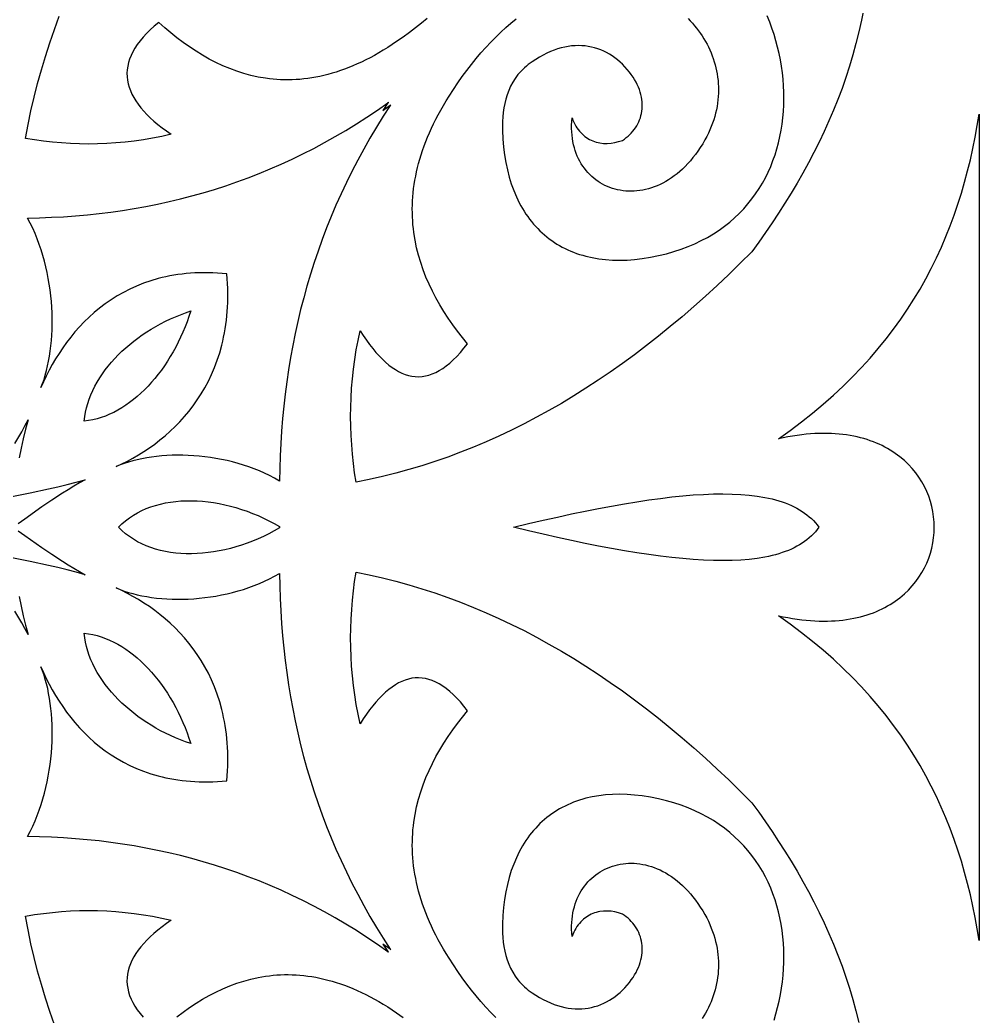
# Model space of a CAD drawing. Extents: x -375 to 375, y -1025 to 1025.
# Drawn here: x -197.2 to -125, y 509.4 to 584.4 of the extents above; entities that cross this region are included whole.
import ezdxf

# ---------------------------------------------------------------- set-up
doc = ezdxf.new("R2010")
doc.units = 0
doc.layers.add('LAYER_1', color=18, linetype='CONTINUOUS')

msp = doc.modelspace()

# ---------------------------------------------------------------- linework, layer by layer
at = {"layer": 'LAYER_1'}
for points in [[(-133.676, 585.246), (-133.85, 584.357), (-134.045, 583.478), (-134.26, 582.609), (-134.494, 581.75), (-134.749, 580.9), (-135.022, 580.059), (-135.313, 579.226), (-135.623, 578.403), (-135.95, 577.588), (-136.294, 576.781), (-136.655, 575.982), (-137.031, 575.191), (-137.423, 574.407), (-137.831, 573.631), (-138.253, 572.862), (-138.689, 572.099), (-139.139, 571.344), (-139.603, 570.595), (-140.079, 569.852), (-140.567, 569.115), (-141.067, 568.383), (-141.579, 567.658), (-142.101, 566.937), (-142.966, 566.073), (-143.834, 565.228), (-144.707, 564.403), (-145.583, 563.598), (-146.464, 562.813), (-147.349, 562.048), (-148.238, 561.304), (-149.131, 560.58), (-150.028, 559.876), (-150.929, 559.193), (-151.835, 558.531), (-152.744, 557.889), (-153.659, 557.269), (-154.577, 556.669), (-155.5, 556.091), (-156.427, 555.533), (-157.358, 554.998), (-158.294, 554.483), (-159.235, 553.99), (-160.179, 553.519), (-161.129, 553.07), (-162.083, 552.643), (-163.041, 552.237), (-164.004, 551.854), (-164.972, 551.493), (-165.944, 551.154), (-166.921, 550.838), (-167.903, 550.545), (-168.889, 550.274), (-169.88, 550.025), (-170.877, 549.8), (-171.877, 549.598), (-171.982, 550.298), (-172.072, 550.999), (-172.146, 551.702), (-172.204, 552.407), (-172.246, 553.114), (-172.272, 553.822), (-172.281, 554.532), (-172.274, 555.244), (-172.249, 555.957), (-172.207, 556.672), (-172.147, 557.388), (-172.069, 558.107), (-171.974, 558.826), (-171.859, 559.548), (-171.727, 560.271), (-171.575, 560.996), (-171.338, 560.632), (-171.1, 560.286), (-170.861, 559.96), (-170.621, 559.653), (-170.381, 559.366), (-170.139, 559.098), (-169.897, 558.851), (-169.653, 558.624), (-169.409, 558.418), (-169.164, 558.232), (-168.917, 558.068), (-168.67, 557.926), (-168.422, 557.805), (-168.172, 557.707), (-167.922, 557.63), (-167.67, 557.577), (-167.418, 557.546), (-167.164, 557.538), (-166.909, 557.554), (-166.653, 557.594), (-166.396, 557.658), (-166.137, 557.746), (-165.878, 557.858), (-165.617, 557.995), (-165.355, 558.158), (-165.091, 558.346), (-164.826, 558.559), (-164.56, 558.799), (-164.293, 559.064), (-164.024, 559.356), (-163.754, 559.675), (-163.482, 560.021), (-163.868, 560.492), (-164.24, 560.97), (-164.597, 561.454), (-164.938, 561.946), (-165.264, 562.444), (-165.572, 562.949), (-165.862, 563.461), (-166.133, 563.981), (-166.384, 564.507), (-166.616, 565.04), (-166.825, 565.581), (-167.013, 566.128), (-167.178, 566.683), (-167.319, 567.245), (-167.436, 567.815), (-167.528, 568.391), (-167.563, 568.682), (-167.593, 568.975), (-167.615, 569.27), (-167.631, 569.567), (-167.64, 569.865), (-167.641, 570.166), (-167.636, 570.468), (-167.623, 570.772), (-167.603, 571.078), (-167.576, 571.386), (-167.541, 571.696), (-167.498, 572.008), (-167.447, 572.321), (-167.389, 572.637), (-167.323, 572.954), (-167.248, 573.273), (-167.166, 573.594), (-167.075, 573.918), (-166.976, 574.243), (-166.868, 574.57), (-166.752, 574.899), (-166.627, 575.229), (-166.493, 575.562), (-166.35, 575.897), (-166.199, 576.234), (-166.038, 576.572), (-165.868, 576.913), (-165.689, 577.256), (-165.5, 577.6), (-165.302, 577.947), (-165.094, 578.295), (-164.877, 578.646), (-164.552, 579.15), (-164.221, 579.641), (-163.884, 580.12), (-163.541, 580.586), (-163.192, 581.039), (-162.838, 581.479), (-162.478, 581.905), (-162.113, 582.316), (-161.743, 582.713), (-161.369, 583.095), (-160.989, 583.461), (-160.605, 583.812), (-160.217, 584.147), (-159.825, 584.466)], [(-166.522, 584.504), (-166.958, 584.141), (-167.406, 583.784), (-167.866, 583.434), (-168.339, 583.089), (-168.823, 582.752), (-169.16, 582.525), (-169.495, 582.309), (-169.828, 582.103), (-170.159, 581.907), (-170.488, 581.72), (-170.816, 581.543), (-171.141, 581.376), (-171.465, 581.218), (-171.787, 581.07), (-172.106, 580.931), (-172.425, 580.801), (-172.741, 580.68), (-173.055, 580.568), (-173.367, 580.464), (-173.678, 580.37), (-173.987, 580.284), (-174.294, 580.206), (-174.599, 580.137), (-174.902, 580.077), (-175.203, 580.024), (-175.503, 579.98), (-175.801, 579.943), (-176.096, 579.915), (-176.391, 579.894), (-176.683, 579.88), (-176.973, 579.875), (-177.262, 579.877), (-177.549, 579.886), (-177.834, 579.902), (-178.118, 579.925), (-178.399, 579.956), (-178.679, 579.993), (-179.233, 580.088), (-179.781, 580.21), (-180.321, 580.357), (-180.854, 580.528), (-181.38, 580.724), (-181.9, 580.942), (-182.413, 581.183), (-182.918, 581.444), (-183.417, 581.727), (-183.91, 582.028), (-184.395, 582.349), (-184.874, 582.687), (-185.347, 583.043), (-185.812, 583.414), (-186.271, 583.801), (-186.724, 584.202), (-187.057, 583.92), (-187.363, 583.638), (-187.644, 583.359), (-187.899, 583.08), (-188.13, 582.804), (-188.335, 582.528), (-188.515, 582.254), (-188.671, 581.981), (-188.803, 581.71), (-188.912, 581.44), (-188.996, 581.171), (-189.057, 580.903), (-189.095, 580.637), (-189.111, 580.371), (-189.103, 580.108), (-189.074, 579.845), (-189.022, 579.583), (-188.949, 579.323), (-188.854, 579.063), (-188.738, 578.805), (-188.601, 578.548), (-188.444, 578.291), (-188.266, 578.036), (-188.067, 577.782), (-187.849, 577.529), (-187.612, 577.277), (-187.354, 577.025), (-187.078, 576.775), (-186.783, 576.526), (-186.47, 576.277), (-186.138, 576.03), (-185.788, 575.783), (-186.484, 575.625), (-187.179, 575.487), (-187.873, 575.368), (-188.565, 575.268), (-189.255, 575.187), (-189.944, 575.125), (-190.631, 575.081), (-191.317, 575.055), (-192.001, 575.047), (-192.683, 575.057), (-193.364, 575.084), (-194.043, 575.128), (-194.721, 575.188), (-195.396, 575.266), (-196.071, 575.359), (-196.743, 575.469), (-196.549, 576.51), (-196.332, 577.546), (-196.094, 578.577), (-195.833, 579.603), (-195.551, 580.625), (-195.247, 581.641), (-194.922, 582.653), (-194.575, 583.659), (-194.206, 584.661)], [(-146.893, 584.482), (-146.725, 584.308), (-146.562, 584.13), (-146.404, 583.947), (-146.252, 583.761), (-146.107, 583.57), (-145.967, 583.375), (-145.833, 583.177), (-145.706, 582.975), (-145.584, 582.77), (-145.47, 582.561), (-145.361, 582.349), (-145.26, 582.134), (-145.165, 581.916), (-145.078, 581.695), (-144.997, 581.472), (-144.924, 581.245), (-144.857, 581.017), (-144.799, 580.785), (-144.747, 580.552), (-144.704, 580.317), (-144.668, 580.079), (-144.64, 579.84), (-144.62, 579.599), (-144.609, 579.356), (-144.605, 579.112), (-144.61, 578.867), (-144.623, 578.62), (-144.645, 578.373), (-144.676, 578.124), (-144.716, 577.875), (-144.764, 577.624), (-144.822, 577.374), (-144.889, 577.122), (-144.965, 576.871), (-145.051, 576.619), (-145.146, 576.367), (-145.251, 576.115), (-145.366, 575.864), (-145.49, 575.613), (-145.625, 575.362), (-145.796, 575.069), (-145.972, 574.789), (-146.152, 574.521), (-146.336, 574.266), (-146.525, 574.022), (-146.717, 573.791), (-146.912, 573.571), (-147.111, 573.363), (-147.313, 573.166), (-147.517, 572.982), (-147.724, 572.808), (-147.934, 572.646), (-148.145, 572.495), (-148.357, 572.355), (-148.572, 572.226), (-148.787, 572.108), (-149.004, 572.001), (-149.221, 571.904), (-149.438, 571.818), (-149.656, 571.742), (-149.874, 571.677), (-150.091, 571.621), (-150.308, 571.576), (-150.524, 571.541), (-150.739, 571.515), (-150.953, 571.5), (-151.165, 571.494), (-151.375, 571.497), (-151.584, 571.51), (-151.79, 571.532), (-151.993, 571.563), (-152.194, 571.603), (-152.391, 571.653), (-152.585, 571.711), (-152.776, 571.777), (-152.963, 571.853), (-153.146, 571.937), (-153.324, 572.029), (-153.498, 572.13), (-153.667, 572.238), (-153.831, 572.355), (-153.989, 572.48), (-154.142, 572.612), (-154.289, 572.753), (-154.431, 572.9), (-154.565, 573.056), (-154.693, 573.219), (-154.815, 573.389), (-154.929, 573.566), (-155.036, 573.75), (-155.135, 573.941), (-155.227, 574.139), (-155.31, 574.344), (-155.385, 574.555), (-155.451, 574.773), (-155.509, 574.997), (-155.557, 575.227), (-155.597, 575.464), (-155.626, 575.707), (-155.646, 575.955), (-155.655, 576.209), (-155.654, 576.469), (-155.643, 576.735), (-155.621, 577.006), (-155.558, 576.843), (-155.49, 576.687), (-155.417, 576.539), (-155.338, 576.398), (-155.254, 576.265), (-155.165, 576.14), (-155.072, 576.021), (-154.974, 575.91), (-154.872, 575.806), (-154.766, 575.71), (-154.656, 575.62), (-154.543, 575.538), (-154.426, 575.463), (-154.306, 575.395), (-154.183, 575.334), (-154.057, 575.28), (-153.928, 575.233), (-153.798, 575.192), (-153.665, 575.159), (-153.53, 575.132), (-153.255, 575.098), (-152.975, 575.092), (-152.691, 575.111), (-152.405, 575.156), (-152.119, 575.227), (-151.834, 575.322), (-151.687, 575.421), (-151.546, 575.526), (-151.412, 575.638), (-151.285, 575.754), (-151.165, 575.877), (-151.052, 576.004), (-150.947, 576.137), (-150.85, 576.274), (-150.76, 576.416), (-150.679, 576.563), (-150.606, 576.713), (-150.541, 576.868), (-150.485, 577.026), (-150.438, 577.188), (-150.4, 577.354), (-150.371, 577.522), (-150.351, 577.693), (-150.341, 577.867), (-150.341, 578.044), (-150.351, 578.222), (-150.371, 578.403), (-150.401, 578.586), (-150.441, 578.77), (-150.493, 578.955), (-150.555, 579.142), (-150.628, 579.329), (-150.712, 579.518), (-150.808, 579.707), (-150.916, 579.896), (-151.035, 580.085), (-151.166, 580.275), (-151.309, 580.463), (-151.476, 580.667), (-151.649, 580.861), (-151.828, 581.045), (-152.014, 581.218), (-152.205, 581.381), (-152.402, 581.534), (-152.604, 581.675), (-152.812, 581.806), (-153.025, 581.925), (-153.243, 582.033), (-153.466, 582.129), (-153.693, 582.213), (-153.925, 582.284), (-154.161, 582.344), (-154.401, 582.39), (-154.645, 582.424), (-154.892, 582.445), (-155.143, 582.452), (-155.397, 582.446), (-155.655, 582.426), (-155.915, 582.392), (-156.178, 582.344), (-156.443, 582.281), (-156.711, 582.204), (-156.981, 582.112), (-157.253, 582.005), (-157.526, 581.882), (-157.801, 581.744), (-158.078, 581.59), (-158.356, 581.42), (-158.635, 581.234), (-158.914, 581.032), (-159.062, 580.914), (-159.202, 580.792), (-159.335, 580.667), (-159.462, 580.537), (-159.582, 580.405), (-159.696, 580.269), (-159.904, 579.987), (-160.089, 579.694), (-160.251, 579.391), (-160.39, 579.078), (-160.51, 578.758), (-160.609, 578.432), (-160.691, 578.1), (-160.755, 577.764), (-160.802, 577.425), (-160.835, 577.085), (-160.854, 576.744), (-160.86, 576.405), (-160.855, 576.067), (-160.827, 575.435), (-160.777, 574.821), (-160.704, 574.227), (-160.609, 573.652), (-160.492, 573.097), (-160.353, 572.562), (-160.194, 572.046), (-160.014, 571.551), (-159.813, 571.077), (-159.706, 570.848), (-159.593, 570.624), (-159.475, 570.405), (-159.353, 570.192), (-159.225, 569.984), (-159.093, 569.781), (-158.956, 569.584), (-158.814, 569.392), (-158.668, 569.205), (-158.517, 569.024), (-158.361, 568.849), (-158.201, 568.679), (-158.036, 568.515), (-157.867, 568.356), (-157.693, 568.203), (-157.515, 568.056), (-157.333, 567.914), (-157.146, 567.779), (-156.955, 567.649), (-156.76, 567.524), (-156.561, 567.406), (-156.357, 567.293), (-156.15, 567.187), (-155.938, 567.086), (-155.723, 566.991), (-155.503, 566.902), (-155.28, 566.819), (-155.052, 566.743), (-154.821, 566.672), (-154.586, 566.607), (-154.105, 566.497), (-153.609, 566.411), (-153.099, 566.35), (-152.574, 566.314), (-152.036, 566.304), (-151.485, 566.32), (-150.921, 566.362), (-150.344, 566.43), (-149.718, 566.531), (-149.113, 566.652), (-148.528, 566.792), (-147.963, 566.953), (-147.419, 567.132), (-146.894, 567.329), (-146.388, 567.544), (-145.903, 567.776), (-145.436, 568.024), (-144.989, 568.289), (-144.562, 568.568), (-144.153, 568.863), (-143.763, 569.172), (-143.392, 569.495), (-143.039, 569.831), (-142.705, 570.18), (-142.389, 570.541), (-142.091, 570.913), (-141.812, 571.297), (-141.55, 571.69), (-141.306, 572.094), (-141.08, 572.507), (-140.871, 572.928), (-140.68, 573.358), (-140.506, 573.796), (-140.349, 574.24), (-140.208, 574.691), (-140.085, 575.148), (-139.978, 575.611), (-139.888, 576.078), (-139.814, 576.55), (-139.757, 577.025), (-139.716, 577.504), (-139.69, 577.985), (-139.681, 578.468), (-139.687, 578.952), (-139.708, 579.438), (-139.745, 579.924), (-139.798, 580.41), (-139.865, 580.895), (-139.948, 581.379), (-140.045, 581.861), (-140.158, 582.34), (-140.284, 582.817), (-140.426, 583.29), (-140.581, 583.759), (-140.751, 584.223), (-140.935, 584.683)], [(-197.537, 552.517), (-197.03, 553.392), (-196.783, 553.838), (-196.545, 554.288), (-196.735, 553.582), (-196.911, 552.87), (-197.075, 552.153), (-197.228, 551.433)], [(-197.785, 548.532), (-196.393, 548.803), (-195.003, 549.092), (-194.31, 549.248), (-193.619, 549.414), (-192.931, 549.593), (-192.245, 549.786), (-192.681, 549.544), (-193.113, 549.292), (-193.54, 549.035), (-193.959, 548.773), (-194.766, 548.248), (-195.52, 547.735), (-196.805, 546.829), (-197.304, 546.474)], [(-197.304, 545.95), (-196.805, 545.596), (-195.52, 544.689), (-194.766, 544.175), (-193.959, 543.648), (-193.54, 543.385), (-193.113, 543.126), (-192.681, 542.874), (-192.245, 542.631), (-192.931, 542.827), (-193.619, 543.008), (-194.31, 543.176), (-195.003, 543.333), (-196.393, 543.624), (-197.785, 543.898)], [(-161.369, 509.324), (-161.743, 509.706), (-162.113, 510.103), (-162.478, 510.515), (-162.838, 510.94), (-163.192, 511.38), (-163.541, 511.833), (-163.884, 512.299), (-164.221, 512.778), (-164.552, 513.27), (-164.877, 513.773), (-165.094, 514.124), (-165.302, 514.472), (-165.5, 514.819), (-165.689, 515.163), (-165.868, 515.506), (-166.038, 515.847), (-166.199, 516.185), (-166.35, 516.522), (-166.493, 516.857), (-166.627, 517.189), (-166.752, 517.52), (-166.868, 517.849), (-166.976, 518.176), (-167.075, 518.501), (-167.166, 518.824), (-167.248, 519.145), (-167.323, 519.465), (-167.389, 519.782), (-167.447, 520.098), (-167.498, 520.411), (-167.541, 520.723), (-167.576, 521.033), (-167.603, 521.34), (-167.623, 521.646), (-167.636, 521.95), (-167.641, 522.253), (-167.64, 522.553), (-167.631, 522.852), (-167.615, 523.148), (-167.593, 523.443), (-167.563, 523.736), (-167.528, 524.027), (-167.436, 524.604), (-167.319, 525.173), (-167.178, 525.735), (-167.013, 526.29), (-166.825, 526.838), (-166.616, 527.378), (-166.384, 527.912), (-166.133, 528.438), (-165.862, 528.957), (-165.572, 529.469), (-165.264, 529.974), (-164.938, 530.473), (-164.597, 530.964), (-164.24, 531.449), (-163.868, 531.926), (-163.482, 532.397), (-163.754, 532.743), (-164.024, 533.062), (-164.293, 533.354), (-164.56, 533.62), (-164.826, 533.859), (-165.091, 534.073), (-165.355, 534.261), (-165.617, 534.423), (-165.878, 534.56), (-166.137, 534.673), (-166.396, 534.761), (-166.653, 534.825), (-166.909, 534.864), (-167.164, 534.88), (-167.418, 534.873), (-167.67, 534.842), (-167.922, 534.788), (-168.172, 534.712), (-168.422, 534.613), (-168.67, 534.493), (-168.917, 534.35), (-169.164, 534.186), (-169.409, 534.001), (-169.653, 533.795), (-169.897, 533.568), (-170.139, 533.32), (-170.381, 533.053), (-170.621, 532.766), (-170.861, 532.459), (-171.1, 532.133), (-171.338, 531.787), (-171.575, 531.423), (-171.727, 532.148), (-171.859, 532.871), (-171.974, 533.593), (-172.069, 534.312), (-172.147, 535.031), (-172.207, 535.747), (-172.249, 536.462), (-172.274, 537.175), (-172.281, 537.887), (-172.272, 538.597), (-172.246, 539.305), (-172.204, 540.012), (-172.146, 540.716), (-172.072, 541.419), (-171.982, 542.121), (-171.877, 542.821), (-170.877, 542.618), (-169.88, 542.393), (-168.889, 542.145), (-167.903, 541.874), (-166.921, 541.58), (-165.944, 541.264), (-164.972, 540.926), (-164.004, 540.565), (-163.041, 540.181), (-162.083, 539.776), (-161.129, 539.349), (-160.179, 538.899), (-159.235, 538.428), (-158.294, 537.935), (-157.358, 537.421), (-156.427, 536.885), (-155.5, 536.328), (-154.577, 535.75), (-153.659, 535.15), (-152.744, 534.529), (-151.835, 533.888), (-150.929, 533.226), (-150.028, 532.543), (-149.131, 531.839), (-148.238, 531.115), (-147.349, 530.37), (-146.464, 529.606), (-145.583, 528.821), (-144.707, 528.016), (-143.834, 527.191), (-142.966, 526.346), (-142.101, 525.482), (-141.579, 524.761), (-141.067, 524.036), (-140.567, 523.304), (-140.079, 522.567), (-139.603, 521.824), (-139.139, 521.075), (-138.689, 520.32), (-138.253, 519.557), (-137.831, 518.788), (-137.423, 518.012), (-137.031, 517.228), (-136.655, 516.437), (-136.294, 515.638), (-135.95, 514.831), (-135.623, 514.016), (-135.313, 513.193), (-135.022, 512.36), (-134.749, 511.519), (-134.494, 510.669), (-134.26, 509.81), (-134.045, 508.94)], [(-197.228, 540.99), (-197.075, 540.269), (-196.911, 539.552), (-196.735, 538.839), (-196.545, 538.131), (-196.783, 538.582), (-197.03, 539.029), (-197.537, 539.905)], [(-140.426, 509.129), (-140.284, 509.602), (-140.158, 510.079), (-140.045, 510.558), (-139.948, 511.04), (-139.865, 511.524), (-139.798, 512.009), (-139.745, 512.495), (-139.708, 512.981), (-139.687, 513.466), (-139.681, 513.951), (-139.69, 514.434), (-139.716, 514.915), (-139.757, 515.394), (-139.814, 515.869), (-139.888, 516.341), (-139.978, 516.808), (-140.085, 517.27), (-140.208, 517.727), (-140.349, 518.179), (-140.506, 518.623), (-140.68, 519.061), (-140.871, 519.49), (-141.08, 519.912), (-141.306, 520.325), (-141.55, 520.729), (-141.812, 521.122), (-142.091, 521.506), (-142.389, 521.878), (-142.705, 522.239), (-143.039, 522.587), (-143.392, 522.923), (-143.763, 523.246), (-144.153, 523.555), (-144.562, 523.85), (-144.989, 524.13), (-145.436, 524.395), (-145.903, 524.643), (-146.388, 524.875), (-146.894, 525.09), (-147.419, 525.287), (-147.963, 525.466), (-148.528, 525.626), (-149.113, 525.767), (-149.718, 525.888), (-150.344, 525.988), (-150.921, 526.056), (-151.485, 526.098), (-152.036, 526.114), (-152.574, 526.104), (-153.099, 526.069), (-153.609, 526.008), (-154.105, 525.922), (-154.586, 525.811), (-154.821, 525.747), (-155.052, 525.676), (-155.28, 525.599), (-155.503, 525.516), (-155.723, 525.428), (-155.938, 525.333), (-156.15, 525.232), (-156.357, 525.125), (-156.561, 525.013), (-156.76, 524.894), (-156.955, 524.77), (-157.146, 524.64), (-157.333, 524.504), (-157.515, 524.363), (-157.693, 524.215), (-157.867, 524.062), (-158.036, 523.904), (-158.201, 523.739), (-158.361, 523.57), (-158.517, 523.394), (-158.668, 523.213), (-158.814, 523.027), (-158.956, 522.835), (-159.093, 522.638), (-159.225, 522.435), (-159.353, 522.227), (-159.475, 522.013), (-159.593, 521.795), (-159.706, 521.57), (-159.813, 521.341), (-160.014, 520.867), (-160.194, 520.372), (-160.353, 519.857), (-160.492, 519.321), (-160.609, 518.766), (-160.704, 518.191), (-160.777, 517.597), (-160.827, 516.983), (-160.855, 516.351), (-160.86, 516.014), (-160.854, 515.674), (-160.835, 515.334), (-160.802, 514.993), (-160.755, 514.655), (-160.691, 514.319), (-160.609, 513.987), (-160.51, 513.66), (-160.39, 513.34), (-160.251, 513.028), (-160.089, 512.725), (-159.904, 512.432), (-159.696, 512.15), (-159.582, 512.014), (-159.462, 511.881), (-159.335, 511.752), (-159.202, 511.626), (-159.062, 511.504), (-158.914, 511.387), (-158.635, 511.184), (-158.356, 510.998), (-158.078, 510.828), (-157.801, 510.674), (-157.526, 510.536), (-157.253, 510.414), (-156.981, 510.307), (-156.711, 510.215), (-156.443, 510.137), (-156.178, 510.075), (-155.915, 510.027), (-155.655, 509.993), (-155.397, 509.973), (-155.143, 509.966), (-154.892, 509.974), (-154.645, 509.994), (-154.401, 510.028), (-154.161, 510.075), (-153.925, 510.134), (-153.693, 510.206), (-153.466, 510.29), (-153.243, 510.386), (-153.025, 510.493), (-152.812, 510.612), (-152.604, 510.743), (-152.402, 510.885), (-152.205, 511.037), (-152.014, 511.2), (-151.828, 511.374), (-151.649, 511.558), (-151.476, 511.751), (-151.309, 511.955), (-151.166, 512.144), (-151.035, 512.333), (-150.916, 512.523), (-150.808, 512.712), (-150.712, 512.901), (-150.628, 513.089), (-150.555, 513.277), (-150.493, 513.464), (-150.441, 513.649), (-150.401, 513.833), (-150.371, 514.016), (-150.351, 514.196), (-150.341, 514.375), (-150.341, 514.551), (-150.351, 514.725), (-150.371, 514.897), (-150.4, 515.065), (-150.438, 515.23), (-150.485, 515.392), (-150.541, 515.55), (-150.606, 515.705), (-150.679, 515.856), (-150.76, 516.002), (-150.85, 516.144), (-150.947, 516.282), (-151.052, 516.414), (-151.165, 516.542), (-151.285, 516.664), (-151.412, 516.781), (-151.546, 516.892), (-151.687, 516.997), (-151.834, 517.096), (-152.119, 517.192), (-152.405, 517.262), (-152.691, 517.307), (-152.975, 517.327), (-153.255, 517.32), (-153.53, 517.287), (-153.665, 517.26), (-153.798, 517.226), (-153.928, 517.186), (-154.057, 517.139), (-154.183, 517.085), (-154.306, 517.023), (-154.426, 516.955), (-154.543, 516.88), (-154.656, 516.798), (-154.766, 516.709), (-154.872, 516.612), (-154.974, 516.508), (-155.072, 516.397), (-155.165, 516.279), (-155.254, 516.153), (-155.338, 516.02), (-155.417, 515.879), (-155.49, 515.731), (-155.558, 515.575), (-155.621, 515.412), (-155.643, 515.683), (-155.654, 515.949), (-155.655, 516.209), (-155.646, 516.463), (-155.626, 516.712), (-155.597, 516.955), (-155.557, 517.191), (-155.509, 517.422), (-155.451, 517.646), (-155.385, 517.864), (-155.31, 518.075), (-155.227, 518.28), (-155.135, 518.478), (-155.036, 518.669), (-154.929, 518.853), (-154.815, 519.03), (-154.693, 519.2), (-154.565, 519.363), (-154.431, 519.518), (-154.289, 519.666), (-154.142, 519.807), (-153.989, 519.939), (-153.831, 520.064), (-153.667, 520.181), (-153.498, 520.289), (-153.324, 520.39), (-153.146, 520.482), (-152.963, 520.566), (-152.776, 520.642), (-152.585, 520.708), (-152.391, 520.766), (-152.194, 520.816), (-151.993, 520.856), (-151.79, 520.887), (-151.584, 520.909), (-151.375, 520.922), (-151.165, 520.925), (-150.953, 520.919), (-150.739, 520.904), (-150.524, 520.878), (-150.308, 520.843), (-150.091, 520.798), (-149.874, 520.742), (-149.656, 520.677), (-149.438, 520.601), (-149.221, 520.515), (-149.004, 520.418), (-148.787, 520.311), (-148.572, 520.193), (-148.357, 520.064), (-148.145, 519.924), (-147.934, 519.773), (-147.724, 519.611), (-147.517, 519.437), (-147.313, 519.253), (-147.111, 519.056), (-146.912, 518.848), (-146.717, 518.629), (-146.525, 518.397), (-146.336, 518.153), (-146.152, 517.898), (-145.972, 517.63), (-145.796, 517.35), (-145.625, 517.057), (-145.49, 516.807), (-145.366, 516.555), (-145.251, 516.304), (-145.146, 516.052), (-145.051, 515.8), (-144.965, 515.548), (-144.889, 515.297), (-144.822, 515.045), (-144.764, 514.795), (-144.716, 514.544), (-144.676, 514.295), (-144.645, 514.046), (-144.623, 513.799), (-144.61, 513.552), (-144.605, 513.307), (-144.609, 513.063), (-144.62, 512.82), (-144.64, 512.579), (-144.668, 512.34), (-144.704, 512.102), (-144.747, 511.867), (-144.799, 511.633), (-144.857, 511.402), (-144.924, 511.174), (-144.997, 510.947), (-145.078, 510.724), (-145.165, 510.503), (-145.26, 510.285), (-145.361, 510.069), (-145.47, 509.858), (-145.584, 509.649), (-145.706, 509.443), (-145.833, 509.242)], [(-194.575, 508.76), (-194.922, 509.766), (-195.247, 510.778), (-195.551, 511.794), (-195.833, 512.816), (-196.094, 513.842), (-196.332, 514.873), (-196.549, 515.909), (-196.743, 516.951), (-196.071, 517.06), (-195.396, 517.153), (-194.721, 517.23), (-194.043, 517.291), (-193.364, 517.335), (-192.683, 517.362), (-192.001, 517.371), (-191.317, 517.363), (-190.631, 517.337), (-189.944, 517.293), (-189.255, 517.231), (-188.565, 517.15), (-187.873, 517.051), (-187.179, 516.932), (-186.484, 516.794), (-185.788, 516.636), (-186.138, 516.39), (-186.47, 516.142), (-186.783, 515.893), (-187.078, 515.644), (-187.354, 515.394), (-187.612, 515.142), (-187.849, 514.89), (-188.067, 514.637), (-188.266, 514.383), (-188.444, 514.128), (-188.601, 513.871), (-188.738, 513.614), (-188.854, 513.356), (-188.949, 513.096), (-189.022, 512.836), (-189.074, 512.574), (-189.103, 512.311), (-189.111, 512.047), (-189.095, 511.782), (-189.057, 511.516), (-188.996, 511.248), (-188.912, 510.979), (-188.803, 510.709), (-188.671, 510.437), (-188.515, 510.164), (-188.335, 509.89), (-188.13, 509.615), (-187.899, 509.338)], [(-185.347, 509.376), (-184.874, 509.731), (-184.395, 510.07), (-183.91, 510.39), (-183.417, 510.692), (-182.918, 510.974), (-182.413, 511.236), (-181.9, 511.477), (-181.38, 511.695), (-180.854, 511.89), (-180.321, 512.062), (-179.781, 512.209), (-179.233, 512.33), (-178.679, 512.425), (-178.399, 512.463), (-178.118, 512.493), (-177.834, 512.517), (-177.549, 512.533), (-177.262, 512.542), (-176.973, 512.544), (-176.683, 512.538), (-176.391, 512.525), (-176.096, 512.504), (-175.801, 512.475), (-175.503, 512.439), (-175.203, 512.394), (-174.902, 512.342), (-174.599, 512.281), (-174.294, 512.212), (-173.987, 512.135), (-173.678, 512.049), (-173.367, 511.954), (-173.055, 511.851), (-172.741, 511.739), (-172.425, 511.618), (-172.106, 511.488), (-171.787, 511.348), (-171.465, 511.2), (-171.141, 511.042), (-170.816, 510.875), (-170.488, 510.698), (-170.159, 510.512), (-169.828, 510.315), (-169.495, 510.109), (-169.16, 509.893), (-168.823, 509.667), (-168.339, 509.329)]]:
    msp.add_lwpolyline(points, dxfattribs=at)
for points in [[(-169.464, 578.164), (-169.439, 578.183), (-169.48, 578.139), (-169.849, 577.577), (-169.309, 577.962), (-169.267, 578.004), (-169.285, 577.978), (-169.26, 577.997), (-169.302, 577.954), (-169.83, 577.138), (-170.338, 576.317), (-170.828, 575.492), (-171.299, 574.663), (-171.752, 573.828), (-172.187, 572.99), (-172.604, 572.146), (-173.002, 571.299), (-173.384, 570.447), (-173.747, 569.59), (-174.094, 568.729), (-174.423, 567.864), (-174.735, 566.994), (-175.03, 566.121), (-175.308, 565.242), (-175.57, 564.36), (-175.815, 563.473), (-176.045, 562.583), (-176.258, 561.688), (-176.455, 560.789), (-176.636, 559.885), (-176.802, 558.978), (-176.953, 558.067), (-177.088, 557.152), (-177.208, 556.232), (-177.313, 555.309), (-177.403, 554.382), (-177.479, 553.451), (-177.54, 552.516), (-177.587, 551.577), (-177.619, 550.634), (-177.638, 549.688), (-178.003, 549.896), (-178.376, 550.092), (-178.757, 550.276), (-179.146, 550.447), (-179.54, 550.606), (-179.94, 550.753), (-180.344, 550.889), (-180.753, 551.012), (-181.165, 551.124), (-181.58, 551.224), (-181.996, 551.313), (-182.414, 551.39), (-182.832, 551.457), (-183.25, 551.512), (-183.667, 551.557), (-184.083, 551.591), (-184.496, 551.614), (-184.905, 551.627), (-185.311, 551.629), (-185.713, 551.622), (-186.109, 551.604), (-186.499, 551.577), (-186.882, 551.539), (-187.258, 551.492), (-187.626, 551.436), (-187.985, 551.37), (-188.334, 551.294), (-188.673, 551.21), (-189.001, 551.117), (-189.317, 551.014), (-189.621, 550.904), (-189.911, 550.784), (-189.492, 550.981), (-189.074, 551.192), (-188.657, 551.418), (-188.243, 551.659), (-187.832, 551.915), (-187.426, 552.186), (-187.025, 552.473), (-186.631, 552.776), (-186.244, 553.094), (-185.865, 553.429), (-185.495, 553.779), (-185.136, 554.147), (-184.788, 554.531), (-184.452, 554.932), (-184.129, 555.35), (-183.82, 555.786), (-183.527, 556.239), (-183.249, 556.71), (-182.988, 557.198), (-182.746, 557.706), (-182.522, 558.231), (-182.319, 558.775), (-182.136, 559.338), (-181.975, 559.92), (-181.903, 560.218), (-181.837, 560.521), (-181.777, 560.829), (-181.722, 561.141), (-181.675, 561.459), (-181.633, 561.781), (-181.598, 562.109), (-181.569, 562.441), (-181.547, 562.779), (-181.532, 563.121), (-181.524, 563.469), (-181.522, 563.822), (-181.528, 564.18), (-181.542, 564.542), (-181.562, 564.911), (-181.59, 565.284), (-181.95, 565.316), (-182.304, 565.34), (-182.654, 565.356), (-182.999, 565.365), (-183.338, 565.366), (-183.673, 565.36), (-184.003, 565.347), (-184.328, 565.326), (-184.649, 565.299), (-184.964, 565.265), (-185.275, 565.223), (-185.581, 565.176), (-185.882, 565.122), (-186.179, 565.061), (-186.471, 564.994), (-186.758, 564.921), (-187.319, 564.758), (-187.862, 564.571), (-188.386, 564.363), (-188.893, 564.133), (-189.382, 563.884), (-189.854, 563.616), (-190.308, 563.33), (-190.745, 563.027), (-191.165, 562.708), (-191.569, 562.375), (-191.956, 562.028), (-192.327, 561.667), (-192.682, 561.296), (-193.021, 560.913), (-193.344, 560.521), (-193.651, 560.12), (-193.944, 559.711), (-194.221, 559.295), (-194.484, 558.874), (-194.731, 558.448), (-194.965, 558.018), (-195.184, 557.586), (-195.388, 557.152), (-195.579, 556.718), (-195.462, 557.019), (-195.353, 557.334), (-195.253, 557.662), (-195.161, 558.002), (-195.078, 558.354), (-195.003, 558.717), (-194.937, 559.089), (-194.881, 559.471), (-194.833, 559.861), (-194.795, 560.259), (-194.766, 560.664), (-194.747, 561.076), (-194.738, 561.493), (-194.739, 561.914), (-194.749, 562.34), (-194.77, 562.769), (-194.801, 563.201), (-194.842, 563.634), (-194.894, 564.069), (-194.957, 564.504), (-195.03, 564.938), (-195.115, 565.371), (-195.21, 565.803), (-195.317, 566.231), (-195.435, 566.657), (-195.565, 567.078), (-195.706, 567.494), (-195.859, 567.904), (-196.024, 568.309), (-196.201, 568.706), (-196.39, 569.095), (-196.592, 569.476), (-195.685, 569.496), (-194.781, 569.531), (-193.881, 569.581), (-192.984, 569.645), (-192.091, 569.724), (-191.202, 569.819), (-190.317, 569.929), (-189.436, 570.054), (-188.558, 570.196), (-187.684, 570.352), (-186.814, 570.525), (-185.948, 570.714), (-185.086, 570.92), (-184.228, 571.142), (-183.374, 571.38), (-182.524, 571.636), (-181.678, 571.908), (-180.836, 572.198), (-179.998, 572.505), (-179.164, 572.829), (-178.335, 573.171), (-177.509, 573.531), (-176.688, 573.909), (-175.871, 574.305), (-175.058, 574.719), (-174.249, 575.152), (-173.445, 575.604), (-172.645, 576.074), (-171.849, 576.563), (-171.058, 577.072), (-170.271, 577.6), (-169.489, 578.147), (-169.448, 578.191)], [(-125, 515.124), (-125.139, 515.989), (-125.294, 516.85), (-125.465, 517.706), (-125.654, 518.556), (-125.86, 519.4), (-126.084, 520.239), (-126.326, 521.072), (-126.588, 521.9), (-126.87, 522.721), (-127.172, 523.535), (-127.495, 524.344), (-127.84, 525.145), (-128.206, 525.94), (-128.595, 526.728), (-129.007, 527.509), (-129.443, 528.283), (-129.903, 529.049), (-130.388, 529.808), (-130.899, 530.559), (-131.435, 531.302), (-131.998, 532.038), (-132.588, 532.765), (-133.205, 533.484), (-133.851, 534.194), (-134.526, 534.896), (-135.229, 535.589), (-135.963, 536.274), (-136.727, 536.949), (-137.522, 537.615), (-138.349, 538.271), (-139.208, 538.918), (-140.099, 539.556), (-139.735, 539.478), (-139.378, 539.408), (-139.026, 539.347), (-138.679, 539.295), (-138.339, 539.251), (-138.004, 539.214), (-137.675, 539.186), (-137.351, 539.165), (-137.034, 539.152), (-136.722, 539.147), (-136.415, 539.148), (-136.115, 539.158), (-135.82, 539.174), (-135.531, 539.197), (-135.247, 539.227), (-134.97, 539.263), (-134.698, 539.307), (-134.432, 539.356), (-134.171, 539.412), (-133.917, 539.474), (-133.668, 539.542), (-133.424, 539.616), (-133.187, 539.696), (-132.955, 539.781), (-132.729, 539.871), (-132.508, 539.967), (-132.294, 540.068), (-132.085, 540.175), (-131.882, 540.286), (-131.684, 540.402), (-131.492, 540.522), (-131.306, 540.647), (-130.951, 540.91), (-130.619, 541.19), (-130.31, 541.484), (-130.024, 541.793), (-129.761, 542.115), (-129.52, 542.449), (-129.303, 542.794), (-129.108, 543.148), (-128.937, 543.512), (-128.788, 543.883), (-128.662, 544.26), (-128.559, 544.643), (-128.479, 545.031), (-128.421, 545.422), (-128.387, 545.815), (-128.376, 546.208), (-128.376, 546.21), (-128.376, 546.21), (-128.387, 546.604), (-128.421, 546.997), (-128.479, 547.388), (-128.559, 547.775), (-128.662, 548.158), (-128.788, 548.536), (-128.937, 548.907), (-129.108, 549.27), (-129.303, 549.625), (-129.52, 549.97), (-129.761, 550.304), (-130.024, 550.626), (-130.31, 550.934), (-130.619, 551.229), (-130.951, 551.508), (-131.306, 551.771), (-131.492, 551.896), (-131.684, 552.017), (-131.882, 552.133), (-132.085, 552.244), (-132.294, 552.35), (-132.508, 552.451), (-132.729, 552.547), (-132.955, 552.638), (-133.187, 552.723), (-133.424, 552.803), (-133.668, 552.876), (-133.917, 552.944), (-134.171, 553.006), (-134.432, 553.062), (-134.698, 553.112), (-134.97, 553.155), (-135.247, 553.192), (-135.531, 553.222), (-135.82, 553.245), (-136.115, 553.261), (-136.415, 553.27), (-136.722, 553.272), (-137.034, 553.266), (-137.351, 553.253), (-137.675, 553.233), (-138.004, 553.204), (-138.339, 553.168), (-138.679, 553.123), (-139.026, 553.071), (-139.378, 553.01), (-139.735, 552.941), (-140.099, 552.863), (-139.208, 553.5), (-138.349, 554.147), (-137.522, 554.804), (-136.727, 555.47), (-135.963, 556.145), (-135.229, 556.829), (-134.526, 557.523), (-133.851, 558.224), (-133.205, 558.935), (-132.588, 559.654), (-131.998, 560.381), (-131.435, 561.117), (-130.899, 561.86), (-130.388, 562.612), (-129.903, 563.371), (-129.443, 564.137), (-129.007, 564.911), (-128.595, 565.692), (-128.206, 566.48), (-127.839, 567.275), (-127.495, 568.077), (-127.172, 568.885), (-126.87, 569.7), (-126.588, 570.521), (-126.326, 571.348), (-126.084, 572.181), (-125.86, 573.02), (-125.654, 573.865), (-125.465, 574.715), (-125.294, 575.571), (-125.139, 576.431), (-125, 577.297)], [(-184.444, 562.079), (-184.586, 561.679), (-184.738, 561.284), (-184.9, 560.894), (-185.072, 560.511), (-185.254, 560.134), (-185.444, 559.764), (-185.644, 559.401), (-185.852, 559.047), (-186.068, 558.701), (-186.292, 558.364), (-186.524, 558.037), (-186.764, 557.719), (-187.01, 557.412), (-187.263, 557.116), (-187.523, 556.831), (-187.789, 556.558), (-188.061, 556.297), (-188.339, 556.048), (-188.622, 555.813), (-188.91, 555.592), (-189.203, 555.385), (-189.5, 555.192), (-189.801, 555.015), (-190.107, 554.853), (-190.416, 554.707), (-190.728, 554.578), (-191.044, 554.466), (-191.362, 554.371), (-191.683, 554.294), (-192.006, 554.236), (-192.33, 554.196), (-192.289, 554.534), (-192.23, 554.869), (-192.153, 555.202), (-192.059, 555.533), (-191.948, 555.86), (-191.822, 556.184), (-191.679, 556.505), (-191.521, 556.821), (-191.349, 557.134), (-191.162, 557.442), (-190.961, 557.745), (-190.746, 558.043), (-190.519, 558.336), (-190.278, 558.623), (-190.026, 558.905), (-189.762, 559.18), (-189.487, 559.448), (-189.201, 559.71), (-188.904, 559.964), (-188.598, 560.211), (-188.282, 560.45), (-187.957, 560.681), (-187.624, 560.904), (-187.282, 561.118), (-186.933, 561.324), (-186.577, 561.52), (-186.214, 561.706), (-185.844, 561.883), (-185.469, 562.049), (-185.088, 562.205), (-184.703, 562.35), (-184.313, 562.485)], [(-143.584, 548.711), (-142.924, 548.68), (-142.294, 548.628), (-141.692, 548.554), (-141.119, 548.459), (-140.844, 548.403), (-140.576, 548.341), (-140.315, 548.274), (-140.062, 548.201), (-139.816, 548.122), (-139.578, 548.038), (-139.347, 547.947), (-139.124, 547.851), (-138.909, 547.749), (-138.701, 547.64), (-138.501, 547.526), (-138.309, 547.405), (-138.124, 547.278), (-137.947, 547.145), (-137.778, 547.005), (-137.617, 546.86), (-137.463, 546.707), (-137.318, 546.549), (-137.18, 546.383), (-137.051, 546.211), (-137.05, 546.211), (-137.051, 546.21), (-137.05, 546.21), (-137.051, 546.208), (-137.05, 546.208), (-137.051, 546.208), (-137.18, 546.036), (-137.318, 545.87), (-137.463, 545.712), (-137.617, 545.559), (-137.778, 545.413), (-137.947, 545.274), (-138.124, 545.141), (-138.309, 545.014), (-138.501, 544.893), (-138.701, 544.779), (-138.909, 544.67), (-139.124, 544.568), (-139.347, 544.472), (-139.578, 544.381), (-139.816, 544.297), (-140.062, 544.218), (-140.315, 544.145), (-140.576, 544.078), (-140.844, 544.016), (-141.119, 543.96), (-141.692, 543.865), (-142.294, 543.791), (-142.924, 543.739), (-143.584, 543.708), (-144.271, 543.697), (-144.987, 543.706), (-145.73, 543.734), (-146.501, 543.782), (-147.299, 543.849), (-148.124, 543.933), (-148.975, 544.035), (-149.853, 544.155), (-150.757, 544.292), (-151.687, 544.445), (-152.643, 544.614), (-153.624, 544.798), (-154.629, 544.998), (-155.66, 545.212), (-156.715, 545.441), (-157.795, 545.683), (-158.898, 545.939), (-160.026, 546.208), (-160.027, 546.208), (-160.026, 546.208), (-160.026, 546.208), (-160.024, 546.21), (-160.026, 546.21), (-160.026, 546.21), (-160.027, 546.211), (-160.026, 546.211), (-158.898, 546.48), (-157.795, 546.736), (-156.715, 546.978), (-155.66, 547.207), (-154.629, 547.421), (-153.624, 547.621), (-152.643, 547.805), (-151.687, 547.974), (-150.757, 548.127), (-149.853, 548.264), (-148.975, 548.383), (-148.124, 548.486), (-147.299, 548.57), (-146.501, 548.637), (-145.73, 548.684), (-144.987, 548.713), (-144.271, 548.722)], [(-183.836, 548.194), (-183.423, 548.166), (-183.008, 548.122), (-182.59, 548.064), (-182.17, 547.991), (-181.75, 547.904), (-181.329, 547.802), (-180.909, 547.686), (-180.49, 547.555), (-180.072, 547.411), (-179.657, 547.253), (-179.245, 547.082), (-178.837, 546.897), (-178.434, 546.699), (-178.035, 546.487), (-177.643, 546.263), (-177.643, 546.158), (-178.035, 545.934), (-178.434, 545.723), (-178.837, 545.524), (-179.245, 545.339), (-179.657, 545.168), (-180.072, 545.01), (-180.49, 544.866), (-180.909, 544.735), (-181.329, 544.619), (-181.75, 544.517), (-182.17, 544.43), (-182.59, 544.357), (-183.008, 544.298), (-183.423, 544.255), (-183.836, 544.227), (-184.245, 544.214), (-184.65, 544.216), (-185.05, 544.234), (-185.444, 544.268), (-185.833, 544.318), (-186.214, 544.383), (-186.587, 544.465), (-186.952, 544.563), (-187.309, 544.678), (-187.655, 544.81), (-187.992, 544.958), (-188.317, 545.123), (-188.631, 545.306), (-188.932, 545.506), (-189.22, 545.724), (-189.495, 545.959), (-189.756, 546.212), (-189.495, 546.465), (-189.22, 546.7), (-188.932, 546.917), (-188.631, 547.117), (-188.317, 547.299), (-187.992, 547.464), (-187.655, 547.612), (-187.309, 547.744), (-186.952, 547.858), (-186.587, 547.956), (-186.214, 548.038), (-185.833, 548.104), (-185.444, 548.153), (-185.05, 548.187), (-184.65, 548.205), (-184.245, 548.207)], [(-177.62, 541.791), (-177.587, 540.848), (-177.54, 539.909), (-177.479, 538.974), (-177.404, 538.042), (-177.314, 537.115), (-177.209, 536.191), (-177.089, 535.272), (-176.954, 534.356), (-176.803, 533.445), (-176.637, 532.537), (-176.456, 531.634), (-176.259, 530.735), (-176.046, 529.839), (-175.817, 528.948), (-175.571, 528.062), (-175.309, 527.179), (-175.031, 526.301), (-174.736, 525.427), (-174.424, 524.557), (-174.095, 523.691), (-173.748, 522.83), (-173.385, 521.974), (-173.003, 521.121), (-172.604, 520.273), (-172.187, 519.43), (-171.753, 518.591), (-171.3, 517.757), (-170.828, 516.927), (-170.338, 516.102), (-169.83, 515.281), (-169.302, 514.465), (-169.26, 514.421), (-169.285, 514.439), (-169.267, 514.415), (-169.309, 514.457), (-169.849, 514.841), (-169.48, 514.279), (-169.439, 514.236), (-169.464, 514.254), (-169.448, 514.228), (-169.489, 514.271), (-170.271, 514.819), (-171.058, 515.346), (-171.849, 515.855), (-172.645, 516.344), (-173.445, 516.815), (-174.249, 517.266), (-175.058, 517.699), (-175.871, 518.114), (-176.688, 518.51), (-177.509, 518.888), (-178.335, 519.248), (-179.165, 519.59), (-179.999, 519.914), (-180.837, 520.221), (-181.679, 520.511), (-182.525, 520.783), (-183.375, 521.039), (-184.229, 521.277), (-185.087, 521.499), (-185.95, 521.705), (-186.816, 521.894), (-187.686, 522.067), (-188.56, 522.224), (-189.437, 522.365), (-190.319, 522.49), (-191.204, 522.6), (-192.093, 522.695), (-192.986, 522.775), (-193.883, 522.839), (-194.783, 522.889), (-195.687, 522.924), (-196.595, 522.944), (-196.393, 523.325), (-196.203, 523.715), (-196.026, 524.112), (-195.861, 524.516), (-195.707, 524.927), (-195.566, 525.344), (-195.436, 525.765), (-195.318, 526.191), (-195.211, 526.619), (-195.115, 527.051), (-195.031, 527.484), (-194.957, 527.919), (-194.894, 528.354), (-194.842, 528.788), (-194.801, 529.222), (-194.77, 529.653), (-194.749, 530.082), (-194.739, 530.508), (-194.738, 530.93), (-194.747, 531.347), (-194.766, 531.758), (-194.795, 532.163), (-194.833, 532.561), (-194.88, 532.951), (-194.937, 533.333), (-195.003, 533.705), (-195.077, 534.068), (-195.161, 534.419), (-195.253, 534.759), (-195.353, 535.087), (-195.462, 535.402), (-195.579, 535.703), (-195.388, 535.269), (-195.184, 534.835), (-194.965, 534.403), (-194.731, 533.974), (-194.484, 533.548), (-194.221, 533.127), (-193.944, 532.711), (-193.651, 532.303), (-193.344, 531.901), (-193.021, 531.509), (-192.682, 531.127), (-192.327, 530.755), (-191.956, 530.395), (-191.569, 530.047), (-191.165, 529.714), (-190.745, 529.395), (-190.308, 529.092), (-189.854, 528.806), (-189.382, 528.538), (-188.893, 528.288), (-188.386, 528.059), (-187.862, 527.85), (-187.319, 527.663), (-186.758, 527.5), (-186.471, 527.427), (-186.179, 527.36), (-185.882, 527.299), (-185.581, 527.245), (-185.275, 527.197), (-184.964, 527.156), (-184.649, 527.121), (-184.328, 527.094), (-184.003, 527.073), (-183.673, 527.06), (-183.338, 527.053), (-182.999, 527.054), (-182.654, 527.063), (-182.304, 527.079), (-181.95, 527.103), (-181.59, 527.135), (-181.562, 527.509), (-181.542, 527.877), (-181.528, 528.24), (-181.522, 528.598), (-181.524, 528.95), (-181.532, 529.298), (-181.547, 529.641), (-181.569, 529.978), (-181.598, 530.311), (-181.633, 530.638), (-181.675, 530.961), (-181.722, 531.279), (-181.777, 531.591), (-181.837, 531.899), (-181.903, 532.202), (-181.975, 532.5), (-182.136, 533.082), (-182.319, 533.645), (-182.522, 534.189), (-182.746, 534.715), (-182.988, 535.222), (-183.249, 535.711), (-183.527, 536.182), (-183.82, 536.635), (-184.129, 537.071), (-184.452, 537.489), (-184.788, 537.891), (-185.136, 538.275), (-185.495, 538.642), (-185.865, 538.993), (-186.244, 539.328), (-186.631, 539.647), (-187.025, 539.949), (-187.426, 540.236), (-187.832, 540.508), (-188.243, 540.764), (-188.657, 541.005), (-189.074, 541.231), (-189.492, 541.442), (-189.911, 541.639), (-189.621, 541.52), (-189.317, 541.409), (-189.001, 541.307), (-188.673, 541.214), (-188.334, 541.129), (-187.985, 541.054), (-187.626, 540.988), (-187.258, 540.932), (-186.882, 540.885), (-186.499, 540.848), (-186.109, 540.82), (-185.713, 540.802), (-185.311, 540.795), (-184.905, 540.797), (-184.496, 540.81), (-184.083, 540.834), (-183.667, 540.868), (-183.25, 540.912), (-182.832, 540.968), (-182.414, 541.034), (-181.996, 541.112), (-181.58, 541.201), (-181.165, 541.301), (-180.753, 541.413), (-180.344, 541.536), (-179.94, 541.672), (-179.54, 541.819), (-179.146, 541.978), (-178.758, 542.149), (-178.377, 542.333), (-178.003, 542.529), (-177.638, 542.737)], [(-192.006, 538.192), (-191.683, 538.133), (-191.362, 538.055), (-191.044, 537.96), (-190.728, 537.847), (-190.416, 537.718), (-190.107, 537.572), (-189.801, 537.409), (-189.5, 537.232), (-189.203, 537.039), (-188.91, 536.831), (-188.622, 536.61), (-188.339, 536.374), (-188.061, 536.126), (-187.789, 535.865), (-187.523, 535.591), (-187.263, 535.306), (-187.01, 535.009), (-186.764, 534.702), (-186.524, 534.384), (-186.292, 534.056), (-186.068, 533.719), (-185.852, 533.373), (-185.644, 533.019), (-185.444, 532.656), (-185.254, 532.286), (-185.072, 531.909), (-184.9, 531.526), (-184.738, 531.136), (-184.586, 530.741), (-184.444, 530.34), (-184.313, 529.935), (-184.703, 530.07), (-185.088, 530.215), (-185.469, 530.372), (-185.844, 530.538), (-186.214, 530.715), (-186.577, 530.902), (-186.933, 531.098), (-187.282, 531.304), (-187.624, 531.518), (-187.957, 531.741), (-188.282, 531.973), (-188.598, 532.212), (-188.904, 532.459), (-189.201, 532.714), (-189.487, 532.975), (-189.762, 533.244), (-190.026, 533.519), (-190.278, 533.801), (-190.519, 534.088), (-190.746, 534.381), (-190.961, 534.679), (-191.162, 534.983), (-191.349, 535.291), (-191.521, 535.604), (-191.679, 535.921), (-191.822, 536.242), (-191.948, 536.566), (-192.059, 536.894), (-192.153, 537.224), (-192.23, 537.558), (-192.289, 537.894), (-192.33, 538.232)]]:
    msp.add_lwpolyline(points, close=True, dxfattribs=at)

doc.saveas('drawing.dxf')
